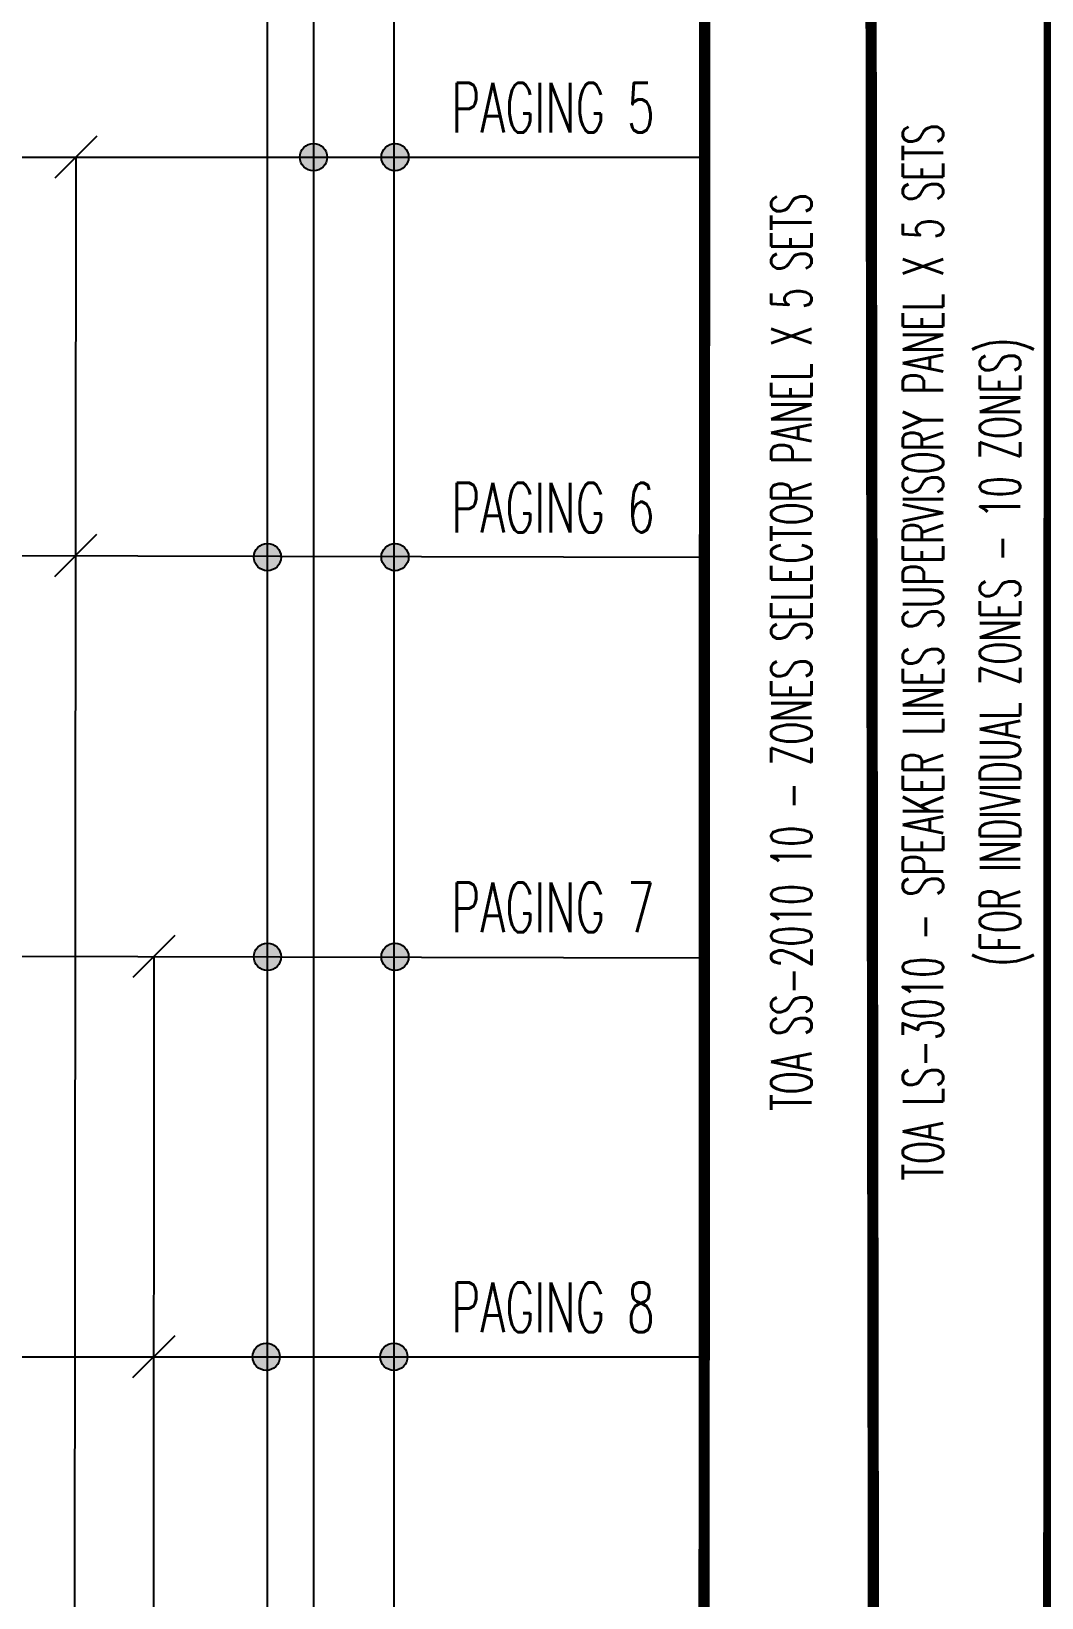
# Model space of a CAD drawing. Header units: millimetres. Extents: x 2974 to 5671, y 1205 to 3288.
# Drawn here: x 4644.5 to 4831.8, y 2436.4 to 2726.9 of the extents above; entities that cross this region are included whole.
import ezdxf
from ezdxf.enums import TextEntityAlignment as Align

# ---------------------------------------------------------------- set-up
doc = ezdxf.new("R2010")
doc.units = ezdxf.units.MM
doc.layers.add('0-EQUIPMENT', color=7, linetype='Continuous')
doc.layers.add('M-_ACONREDT_A_N', color=3, linetype='Continuous')
doc.styles.add('SIMPLEX', font='simplex.shx', dxfattribs={"width": 0.6})

msp = doc.modelspace()

# ---------------------------------------------------------------- hatches: boundary and pattern name
h = msp.add_hatch(color=5)
edge = h.paths.add_edge_path()
edge.add_arc((4696.8162, 2703.54367), 2.52926, 0, 360)
h = msp.add_hatch(color=4)
edge = h.paths.add_edge_path()
edge.add_arc((4711.93991, 2703.54367), 2.52926, 0, 360)
h = msp.add_hatch(color=5)
edge = h.paths.add_edge_path()
edge.add_arc((4688.2726, 2629.39476), 2.52926, 0, 360)
h = msp.add_hatch(color=4)
edge = h.paths.add_edge_path()
edge.add_arc((4711.93991, 2629.39476), 2.52926, 0, 360)
h = msp.add_hatch(color=5)
edge = h.paths.add_edge_path()
edge.add_arc((4688.2726, 2555.24586), 2.52926, 0, 360)
h = msp.add_hatch(color=4)
edge = h.paths.add_edge_path()
edge.add_arc((4711.93991, 2555.24586), 2.52926, 0, 360)
h = msp.add_hatch(color=5)
edge = h.paths.add_edge_path()
edge.add_arc((4688.07072, 2481.09696), 2.52926, 0, 360)
h = msp.add_hatch(color=4)
edge = h.paths.add_edge_path()
edge.add_arc((4711.73802, 2481.09696), 2.52926, 0, 360)

# ---------------------------------------------------------------- linework, layer by layer
at = {"ltscale": 0.5}
for p, q in [((4711.73802, 3148.41173, -1204.84475), (4711.73802, 2406.94805, -1204.84475)), ((4696.8162, 3073.87501, -1204.84475), (4696.8162, 2256.12098, -1204.84475)), ((4614.03259, 2703.54367, -1204.84475), (4769.46095, 2703.54367, -1204.84475)), ((4614.03259, 2629.73493, -1204.84475), (4769.46095, 2629.39476, -1204.84475)), ((4614.03259, 2555.42704, -1204.84475), (4769.46095, 2555.08687, -1204.84475)), ((4614.03259, 2481.09696, -1204.84475), (4769.46095, 2481.09696, -1204.84475))]:
    msp.add_line(p, q, dxfattribs=at)
for p, q in [((4688.2726, 2184.50134, -1204.84475), (4688.2726, 3038.08858, -1204.84475)), ((4652.76001, 2703.54367, -1204.84475), (4652.03347, 1926.84817, -1204.84475)), ((4667.21908, 2555.31064, -1204.84475), (4666.92882, 1888.17885, -2783.78099))]:
    msp.add_line(p, q)
at = {"color": 4}
for p, q in [((4656.67422, 2707.45788, -1204.84475), (4648.84579, 2699.62945, -1204.84475)), ((4656.60346, 2633.56454, -1204.84224), (4648.77503, 2625.73612, -1204.84224)), ((4671.13329, 2559.22485, -1204.84475), (4663.30487, 2551.39642, -1204.84475)), ((4671.10009, 2485.00468, -1204.84475), (4663.27166, 2477.17625, -1204.84475))]:
    msp.add_line(p, q, dxfattribs=at)
at = {"color": 5}
for centre in [(4696.8162, 2703.54367, -1204.84475), (4688.2726, 2629.39476, -1204.84475), (4688.2726, 2555.24586, -1204.84475), (4688.07072, 2481.09696, -1204.84475)]:
    msp.add_circle(centre, 2.52926, dxfattribs=at)
at = {"color": 4}
for centre in [(4711.93991, 2703.54367, -1204.84475), (4711.93991, 2629.39476, -1204.84475), (4711.93991, 2555.24586, -1204.84475), (4711.73802, 2481.09696, -1204.84475)]:
    msp.add_circle(centre, 2.52926, dxfattribs=at)
at = {"layer": '0-EQUIPMENT', "ltscale": 0.5, "elevation": -1204.84475}
msp.add_lwpolyline([(4833.05373, 2112.46591, 2.08992, 2.08992, 0), (4833.36758, 3067.84098, 2.08992, 2.08992, 0), (4769.46095, 3067.84098, 2.08992, 2.08992, 0), (4769.14709, 2112.46591, 2.08992, 2.08992, 0)], format="xyseb", close=True, dxfattribs=at)
at = {"layer": '0-EQUIPMENT', "ltscale": 0.5, "const_width": 2.08992, "elevation": -1204.84475}
msp.add_lwpolyline([(4801.10041, 2112.46591), (4799.73477, 3067.84098)], dxfattribs=at)

# ---------------------------------------------------------------- texts
at = {"layer": '0-EQUIPMENT', "color": 0, "style": 'SIMPLEX', "width": 0.6}
msp.add_text('TOA SS-2010 10 - ZONES SELECTOR PANEL X 5 SETS', height=7.5, rotation=90, dxfattribs=at).set_placement((4785.43761, 2611.7531, -1204.84475), align=Align.MIDDLE_CENTER)
at = {"layer": '0-EQUIPMENT', "color": 0, "insert": (4818.23067, 2611.7531, -1204.84475), "char_height": 7.5, "width": 251.8096242, "attachment_point": 5, "rotation": 90, "line_spacing_factor": 1.144338, "style": 'SIMPLEX'}
msp.add_mtext('TOA LS-3010 - SPEAKER LINES SUPERVISORY PANEL X 5 SETS \\P(FOR INDIVIDUAL ZONES - 10 ZONES)', dxfattribs=at)
at = {"layer": 'M-_ACONREDT_A_N', "color": 6, "ltscale": 0.5, "style": 'SIMPLEX', "width": 0.65}
for s, p in [('PAGING 5', (4760.08392, 2708.10971, -1204.84475)), ('PAGING 6', (4760.08392, 2633.9608, -1204.84475)), ('PAGING 7', (4760.08392, 2559.8119, -1204.84475)), ('PAGING 8', (4760.08392, 2485.66299, -1204.84475))]:
    msp.add_text(s, height=9.210686, dxfattribs=at).set_placement(p, align=Align.RIGHT)

doc.saveas('drawing.dxf')
